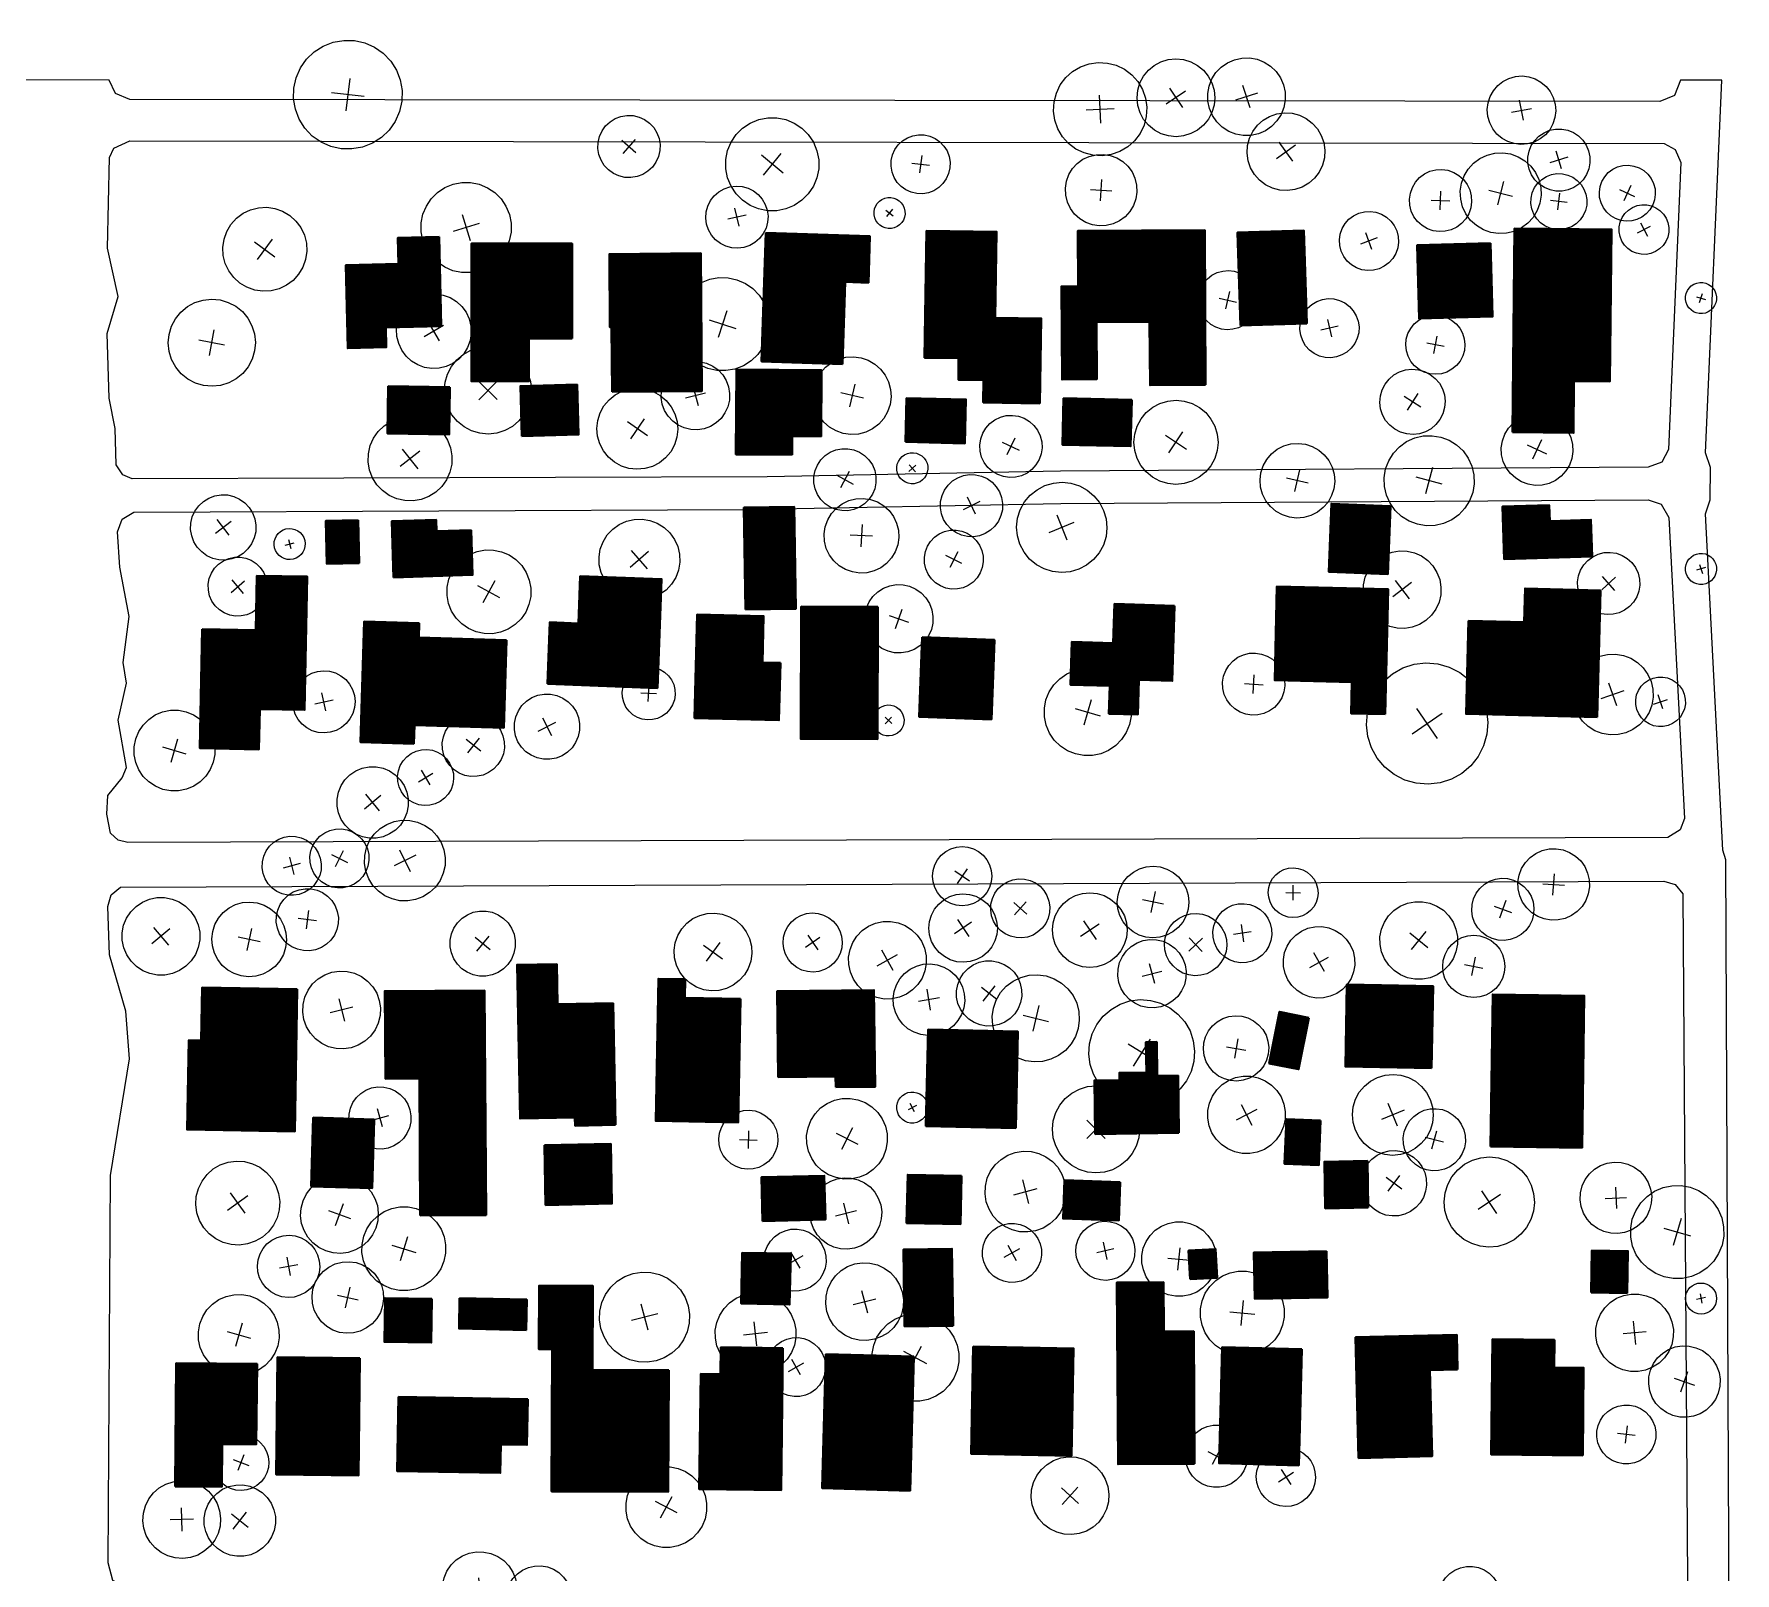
# Model space of a CAD drawing. Header units: metres. Extents: x -391 to 391, y -347 to 344.
# Drawn here: x 144.9 to 391.2, y 116.5 to 339.3 of the extents above; entities that cross this region are included whole.
import ezdxf

# ---------------------------------------------------------------- set-up
doc = ezdxf.new("R2010")
doc.units = ezdxf.units.M
for name, color, linetype, lineweight, true_color in [('ROADS', 251, 'Continuous', 18, 0x333333), ('ROOFS', 251, 'Continuous', 40, 0x000000), ('ROOFS_FILL', 255, 'Continuous', 0, 0xffffff), ('TREES', 251, 'Continuous', 9, 0x555555)]:
    doc.layers.add(name, color=color, linetype=linetype, lineweight=lineweight, true_color=true_color)

# ---------------------------------------------------------------- blocks, each defined once
blk = doc.blocks.new('TREE_0_52BACD')
at = {"layer": 'TREES'}
for points in [[(6.01, 0), (5.89, -1.17), (5.55, -2.3), (5, -3.34), (4.25, -4.25), (3.34, -5), (2.3, -5.55), (1.17, -5.89), (0, -6.01), (-1.17, -5.89), (-2.3, -5.55), (-3.34, -5), (-4.25, -4.25), (-5, -3.34), (-5.55, -2.3), (-5.89, -1.17), (-6.01, 0), (-5.89, 1.17), (-5.55, 2.3), (-5, 3.34), (-4.25, 4.25), (-3.34, 5), (-2.3, 5.55), (-1.17, 5.89), (0, 6.01), (1.17, 5.89), (2.3, 5.55), (3.34, 5), (4.25, 4.25), (5, 3.34), (5.55, 2.3), (5.89, 1.17), (6.01, 0)], [(0, 1.8), (0, -1.8)], [(-1.8, 0), (1.8, 0)]]:
    blk.add_lwpolyline(points, dxfattribs=at)

msp = doc.modelspace()

# ---------------------------------------------------------------- hatches: boundary and pattern name
at = {"layer": 'ROOFS_FILL'}
h = msp.add_hatch(dxfattribs=at)
h.set_pattern_fill('SOLID')
h.paths.add_polyline_path([(261.97, 291.53), (262.37, 303.43), (265.74, 303.32), (265.96, 310.06), (250.9, 310.54), (250.28, 291.92), (261.97, 291.53)])
h = msp.add_hatch(dxfattribs=at)
h.set_pattern_fill('SOLID')
h.paths.add_polyline_path([(290.58, 285.86), (290.76, 298.16), (284.11, 298.26), (284.29, 310.7), (274.16, 310.84), (273.88, 292.46), (278.81, 292.38), (278.77, 289.28), (282.41, 289.22), (282.36, 285.99), (290.58, 285.86)])
h = msp.add_hatch(dxfattribs=at)
h.set_pattern_fill('SOLID')
h.paths.add_polyline_path([(314.57, 288.53), (314.43, 310.94), (296.06, 310.82), (296.12, 302.79), (293.69, 302.78), (293.78, 289.31), (298.81, 289.34), (298.75, 297.63), (306.45, 297.68), (306.52, 288.49), (314.57, 288.53)])
h = msp.add_hatch(dxfattribs=at)
h.set_pattern_fill('SOLID')
h.paths.add_polyline_path([(319.6, 297.13), (329.21, 297.44), (328.77, 310.9), (319.17, 310.59), (319.6, 297.13)])
h = msp.add_hatch(dxfattribs=at)
h.set_pattern_fill('SOLID')
h.paths.add_polyline_path([(359, 281.67), (367.83, 281.58), (367.9, 289.09), (373.11, 289.03), (373.33, 311.04), (359.29, 311.19), (359, 281.67)])
h = msp.add_hatch(dxfattribs=at)
h.set_pattern_fill('SOLID')
h.paths.add_polyline_path([(203.58, 309.97), (197.6, 309.82), (197.7, 306.06), (190.07, 305.86), (190.37, 293.84), (195.93, 293.98), (195.86, 296.82), (203.91, 297.02), (203.58, 309.97)])
h = msp.add_hatch(dxfattribs=at)
h.set_pattern_fill('SOLID')
h.paths.add_polyline_path([(222.83, 295.27), (222.83, 308.99), (208.27, 308.99), (208.27, 289.06), (216.59, 289.06), (216.59, 295.27), (222.83, 295.27)])
h = msp.add_hatch(dxfattribs=at)
h.set_pattern_fill('SOLID')
h.paths.add_polyline_path([(355.81, 309.04), (345.17, 308.74), (345.46, 298.13), (356.11, 298.43), (355.81, 309.04)])
h = msp.add_hatch(dxfattribs=at)
h.set_pattern_fill('SOLID')
h.paths.add_polyline_path([(228.64, 287.54), (241.64, 287.64), (241.49, 307.58), (228.24, 307.48), (228.31, 296.87), (228.57, 296.87), (228.64, 287.54)])
h = msp.add_hatch(dxfattribs=at)
h.set_pattern_fill('SOLID')
h.paths.add_polyline_path([(254.7, 278.4), (254.72, 281.11), (258.88, 281.07), (258.97, 290.65), (246.66, 290.76), (246.55, 278.46), (254.7, 278.4)])
h = msp.add_hatch(dxfattribs=at)
h.set_pattern_fill('SOLID')
h.paths.add_polyline_path([(205.15, 288.2), (196.23, 288.34), (196.13, 281.48), (205.05, 281.35), (205.15, 288.2)])
h = msp.add_hatch(dxfattribs=at)
h.set_pattern_fill('SOLID')
h.paths.add_polyline_path([(215.56, 281.1), (223.78, 281.34), (223.56, 288.58), (215.35, 288.35), (215.56, 281.1)])
h = msp.add_hatch(dxfattribs=at)
h.set_pattern_fill('SOLID')
h.paths.add_polyline_path([(271.13, 280.28), (279.71, 280.07), (279.86, 286.42), (271.28, 286.63), (271.13, 280.28)])
h = msp.add_hatch(dxfattribs=at)
h.set_pattern_fill('SOLID')
h.paths.add_polyline_path([(303.87, 286.38), (293.99, 286.59), (293.84, 279.86), (303.71, 279.65), (303.87, 286.38)])
h = msp.add_hatch(dxfattribs=at)
h.set_pattern_fill('SOLID')
h.paths.add_polyline_path([(341.34, 270.97), (332.78, 271.32), (332.39, 261.49), (340.95, 261.15), (341.34, 270.97)])
h = msp.add_hatch(dxfattribs=at)
h.set_pattern_fill('SOLID')
h.paths.add_polyline_path([(370.52, 263.7), (370.35, 269.01), (364.38, 268.81), (364.3, 271.14), (357.54, 270.92), (357.8, 263.29), (370.52, 263.7)])
h = msp.add_hatch(dxfattribs=at)
h.set_pattern_fill('SOLID')
h.paths.add_polyline_path([(191.86, 268.95), (187.19, 268.86), (187.33, 262.64), (192, 262.74), (191.86, 268.95)])
h = msp.add_hatch(dxfattribs=at)
h.set_pattern_fill('SOLID')
h.paths.add_polyline_path([(197.01, 260.67), (208.44, 261.02), (208.23, 267.49), (203.21, 267.34), (203.16, 269.01), (196.76, 268.81), (197.01, 260.67)])
h = msp.add_hatch(dxfattribs=at)
h.set_pattern_fill('SOLID')
h.paths.add_polyline_path([(247.94, 256), (255.22, 256.11), (255, 270.86), (247.72, 270.76), (247.94, 256)])
h = msp.add_hatch(dxfattribs=at)
h.set_pattern_fill('SOLID')
h.paths.add_polyline_path([(169.27, 253.16), (168.93, 235.95), (177.5, 235.77), (177.61, 241.6), (184.11, 241.47), (184.49, 260.77), (177.21, 260.91), (177.06, 253), (169.27, 253.16)])
h = msp.add_hatch(dxfattribs=at)
h.set_pattern_fill('SOLID')
h.paths.add_polyline_path([(219.27, 245.24), (235.19, 244.64), (235.79, 260.41), (224.02, 260.86), (223.76, 254.01), (219.6, 254.17), (219.27, 245.24)])
h = msp.add_hatch(dxfattribs=at)
h.set_pattern_fill('SOLID')
h.paths.add_polyline_path([(340.58, 240.87), (340.98, 258.98), (324.88, 259.35), (324.57, 245.76), (335.74, 245.5), (335.63, 240.98), (340.58, 240.87)])
h = msp.add_hatch(dxfattribs=at)
h.set_pattern_fill('SOLID')
h.paths.add_polyline_path([(371.25, 240.41), (371.73, 258.78), (360.82, 259.07), (360.69, 254.16), (352.64, 254.37), (352.28, 240.9), (371.25, 240.41)])
h = msp.add_hatch(dxfattribs=at)
h.set_pattern_fill('SOLID')
h.paths.add_polyline_path([(267.12, 256.4), (256.03, 256.44), (255.95, 237.28), (267.04, 237.23), (267.12, 256.4)])
h = msp.add_hatch(dxfattribs=at)
h.set_pattern_fill('SOLID')
h.paths.add_polyline_path([(310.08, 256.55), (301.35, 256.83), (301.16, 251.14), (295.19, 251.33), (294.99, 245.12), (300.7, 244.94), (300.57, 240.92), (304.73, 240.79), (304.89, 245.84), (309.73, 245.68), (310.08, 256.55)])
h = msp.add_hatch(dxfattribs=at)
h.set_pattern_fill('SOLID')
h.paths.add_polyline_path([(213.37, 251.58), (200.65, 251.97), (200.7, 254.03), (192.75, 254.28), (192.22, 236.79), (199.92, 236.57), (200.01, 239.29), (212.98, 238.9), (213.37, 251.58)])
h = msp.add_hatch(dxfattribs=at)
h.set_pattern_fill('SOLID')
h.paths.add_polyline_path([(253, 248.28), (250.4, 248.34), (250.56, 255.07), (240.96, 255.31), (240.57, 240.3), (252.78, 239.99), (253, 248.28)])
h = msp.add_hatch(dxfattribs=at)
h.set_pattern_fill('SOLID')
h.paths.add_polyline_path([(273.51, 251.99), (273.09, 240.48), (283.56, 240.09), (283.99, 251.6), (273.51, 251.99)])
h = msp.add_hatch(dxfattribs=at)
h.set_pattern_fill('SOLID')
h.paths.add_polyline_path([(229.11, 181.39), (228.78, 199), (220.72, 198.86), (220.61, 204.68), (214.89, 204.58), (215.31, 182.31), (223.26, 182.46), (223.28, 181.28), (229.11, 181.39)])
h = msp.add_hatch(dxfattribs=at)
h.set_pattern_fill('SOLID')
h.paths.add_polyline_path([(247.23, 199.63), (239.18, 199.78), (239.23, 202.48), (235.33, 202.56), (234.96, 181.97), (246.91, 181.76), (247.23, 199.63)])
h = msp.add_hatch(dxfattribs=at)
h.set_pattern_fill('SOLID')
h.paths.add_polyline_path([(183.06, 201.04), (169.28, 201.28), (169.15, 193.64), (167.33, 193.66), (167.09, 180.72), (182.69, 180.44), (183.06, 201.04)])
h = msp.add_hatch(dxfattribs=at)
h.set_pattern_fill('SOLID')
h.paths.add_polyline_path([(200.87, 168.29), (210.38, 168.35), (210.18, 200.85), (195.72, 200.76), (195.81, 188.07), (200.74, 188.11), (200.87, 168.29)])
h = msp.add_hatch(dxfattribs=at)
h.set_pattern_fill('SOLID')
h.paths.add_polyline_path([(261.01, 186.86), (266.73, 186.93), (266.55, 200.92), (252.52, 200.74), (252.68, 188.32), (260.99, 188.42), (261.01, 186.86)])
h = msp.add_hatch(dxfattribs=at)
h.set_pattern_fill('SOLID')
h.paths.add_polyline_path([(347.27, 189.59), (347.5, 201.5), (335.03, 201.74), (334.8, 189.84), (347.27, 189.59)])
h = msp.add_hatch(dxfattribs=at)
h.set_pattern_fill('SOLID')
h.paths.add_polyline_path([(355.83, 178.27), (369.08, 178.08), (369.39, 200.1), (356.13, 200.28), (355.83, 178.27)])
h = msp.add_hatch(dxfattribs=at)
h.set_pattern_fill('SOLID')
h.paths.add_polyline_path([(329.53, 196.91), (325.27, 197.77), (323.78, 190.29), (328.03, 189.45), (329.53, 196.91)])
h = msp.add_hatch(dxfattribs=at)
h.set_pattern_fill('SOLID')
h.paths.add_polyline_path([(287.07, 180.94), (287.38, 194.92), (274.39, 195.21), (274.08, 181.23), (287.07, 180.94)])
h = msp.add_hatch(dxfattribs=at)
h.set_pattern_fill('SOLID')
h.paths.add_polyline_path([(310.7, 180.26), (310.57, 188.55), (307.56, 188.51), (307.48, 193.42), (305.92, 193.4), (305.99, 188.99), (302.09, 188.94), (302.1, 187.89), (298.47, 187.85), (298.58, 180.07), (310.7, 180.26)])
h = msp.add_hatch(dxfattribs=at)
h.set_pattern_fill('SOLID')
h.paths.add_polyline_path([(185.06, 172.48), (193.89, 172.22), (194.19, 182.18), (185.36, 182.45), (185.06, 172.48)])
h = msp.add_hatch(dxfattribs=at)
h.set_pattern_fill('SOLID')
h.paths.add_polyline_path([(331.2, 182.03), (326.27, 182.23), (326.01, 175.76), (330.94, 175.56), (331.2, 182.03)])
h = msp.add_hatch(dxfattribs=at)
h.set_pattern_fill('SOLID')
h.paths.add_polyline_path([(218.84, 178.48), (219.01, 169.8), (228.62, 170), (228.45, 178.68), (218.84, 178.48)])
h = msp.add_hatch(dxfattribs=at)
h.set_pattern_fill('SOLID')
h.paths.add_polyline_path([(338.12, 169.45), (337.99, 176.18), (331.76, 176.06), (331.88, 169.32), (338.12, 169.45)])
h = msp.add_hatch(dxfattribs=at)
h.set_pattern_fill('SOLID')
h.paths.add_polyline_path([(250.42, 167.46), (259.51, 167.7), (259.34, 174.04), (250.25, 173.81), (250.42, 167.46)])
h = msp.add_hatch(dxfattribs=at)
h.set_pattern_fill('SOLID')
h.paths.add_polyline_path([(279.23, 174.01), (271.43, 174.18), (271.27, 167.19), (279.07, 167.02), (279.23, 174.01)])
h = msp.add_hatch(dxfattribs=at)
h.set_pattern_fill('SOLID')
h.paths.add_polyline_path([(302.19, 173.1), (294.15, 173.4), (293.94, 167.84), (301.99, 167.54), (302.19, 173.1)])
h = msp.add_hatch(dxfattribs=at)
h.set_pattern_fill('SOLID')
h.paths.add_polyline_path([(254.49, 162.76), (247.47, 162.89), (247.33, 155.52), (254.34, 155.38), (254.49, 162.76)])
h = msp.add_hatch(dxfattribs=at)
h.set_pattern_fill('SOLID')
h.paths.add_polyline_path([(278.01, 152.32), (277.83, 163.46), (270.82, 163.35), (270.99, 152.22), (278.01, 152.32)])
h = msp.add_hatch(dxfattribs=at)
h.set_pattern_fill('SOLID')
h.paths.add_polyline_path([(312.34, 159.07), (316.22, 159.28), (316.01, 163.41), (312.11, 163.21), (312.34, 159.07)])
h = msp.add_hatch(dxfattribs=at)
h.set_pattern_fill('SOLID')
h.paths.add_polyline_path([(332.07, 163.13), (321.57, 162.93), (321.7, 156.2), (332.19, 156.41), (332.07, 163.13)])
h = msp.add_hatch(dxfattribs=at)
h.set_pattern_fill('SOLID')
h.paths.add_polyline_path([(370.39, 157.14), (375.58, 157.04), (375.71, 163.13), (370.5, 163.23), (370.39, 157.14)])
h = msp.add_hatch(dxfattribs=at)
h.set_pattern_fill('SOLID')
h.paths.add_polyline_path([(236.83, 145.88), (225.81, 145.93), (225.86, 158.1), (218.06, 158.12), (218.03, 148.93), (219.95, 148.92), (219.87, 128.33), (236.77, 128.28), (236.83, 145.88)])
h = msp.add_hatch(dxfattribs=at)
h.set_pattern_fill('SOLID')
h.paths.add_polyline_path([(312.97, 132.35), (312.84, 151.52), (308.52, 151.49), (308.47, 158.61), (301.71, 158.56), (301.89, 132.27), (312.97, 132.35)])
h = msp.add_hatch(dxfattribs=at)
h.set_pattern_fill('SOLID')
h.paths.add_polyline_path([(202.53, 156.23), (195.77, 156.33), (195.68, 149.99), (202.44, 149.89), (202.53, 156.23)])
h = msp.add_hatch(dxfattribs=at)
h.set_pattern_fill('SOLID')
h.paths.add_polyline_path([(206.56, 156.3), (206.47, 151.9), (216.18, 151.7), (216.28, 156.1), (206.56, 156.3)])
h = msp.add_hatch(dxfattribs=at)
h.set_pattern_fill('SOLID')
h.paths.add_polyline_path([(351.05, 145.97), (350.93, 151.02), (336.27, 150.65), (336.72, 133.17), (347.37, 133.45), (347.05, 145.87), (351.05, 145.97)])
h = msp.add_hatch(dxfattribs=at)
h.set_pattern_fill('SOLID')
h.paths.add_polyline_path([(369.16, 133.54), (369.29, 146.23), (365.04, 146.27), (365.07, 150.28), (356.08, 150.37), (355.91, 133.67), (369.16, 133.54)])
h = msp.add_hatch(dxfattribs=at)
h.set_pattern_fill('SOLID')
h.paths.add_polyline_path([(253.37, 149.09), (244.38, 149.21), (244.32, 145.33), (241.46, 145.36), (241.24, 128.67), (253.09, 128.5), (253.37, 149.09)])
h = msp.add_hatch(dxfattribs=at)
h.set_pattern_fill('SOLID')
h.paths.add_polyline_path([(272.32, 147.85), (259.6, 148.2), (259.05, 128.79), (271.78, 128.43), (272.32, 147.85)])
h = msp.add_hatch(dxfattribs=at)
h.set_pattern_fill('SOLID')
h.paths.add_polyline_path([(280.92, 149.31), (280.61, 133.78), (295.16, 133.49), (295.46, 149.03), (280.92, 149.31)])
h = msp.add_hatch(dxfattribs=at)
h.set_pattern_fill('SOLID')
h.paths.add_polyline_path([(328.5, 148.92), (316.97, 149.23), (316.52, 132.41), (328.05, 132.11), (328.5, 148.92)])
h = msp.add_hatch(dxfattribs=at)
h.set_pattern_fill('SOLID')
h.paths.add_polyline_path([(165.37, 129.04), (172.12, 128.99), (172.18, 135.2), (177.12, 135.16), (177.23, 146.8), (165.54, 146.92), (165.37, 129.04)])
h = msp.add_hatch(dxfattribs=at)
h.set_pattern_fill('SOLID')
h.paths.add_polyline_path([(192.13, 147.63), (180.18, 147.76), (179.98, 130.8), (191.93, 130.65), (192.13, 147.63)])
h = msp.add_hatch(dxfattribs=at)
h.set_pattern_fill('SOLID')
h.paths.add_polyline_path([(216.42, 141.69), (197.71, 142.01), (197.52, 131.25), (212.44, 131.01), (212.52, 135.15), (216.31, 135.08), (216.42, 141.69)])

# ---------------------------------------------------------------- linework, layer by layer
at = {"layer": 'ROADS'}
msp.add_lwpolyline([(390.35, 109.65), (389.87, 219.77), (389.47, 221.19), (386.96, 269.86), (387.62, 271.89), (387.67, 276.59), (386.92, 278.7), (389.31, 332.64), (383.32, 332.66), (382.43, 330.43), (380.31, 329.56), (158.83, 329.87), (156.76, 330.7), (155.84, 332.65), (141.96, 332.71)], dxfattribs=at)
for points in [[(155.56, 308.32), (155.86, 321.46), (156.49, 322.78), (158.81, 323.87), (380.97, 323.5), (382.53, 322.63), (383.36, 320.74), (381.59, 279.16), (380.6, 277.33), (378.65, 276.6), (293.55, 276.06), (251.08, 275.21), (159.15, 274.91), (157.82, 275.53), (156.84, 276.98), (156.7, 282.21), (155.84, 286.62), (155.51, 295.96), (157.11, 301.35), (155.56, 308.32)], [(155.49, 226.38), (155.65, 229.11), (157.72, 231.66), (158.34, 233.15), (157.13, 239.97), (158.34, 245.37), (157.87, 248.32), (158.73, 254.98), (157.34, 262.15), (157.01, 267.25), (157.72, 269.09), (159.41, 270.09), (247.73, 270.51), (293.61, 271.35), (378.65, 271.89), (380.52, 271.26), (381.64, 269.33), (383.88, 225.78), (383.26, 224.1), (381.5, 222.99), (158.51, 222.29), (157.1, 222.64), (156.02, 223.61), (155.49, 226.38)], [(155.68, 117.98), (156.02, 174.06), (158.77, 190.96), (158.21, 197.86), (155.88, 206), (155.61, 213.04), (156.1, 214.72), (157.45, 215.83), (380.89, 216.7), (382.55, 216.2), (383.66, 214.86), (384.33, 115.33), (383.82, 113.65), (382.46, 112.54), (158.64, 114.31), (156.33, 115.43), (155.68, 117.98)]]:
    msp.add_lwpolyline(points, close=True, dxfattribs=at)
at = {"layer": 'ROOFS'}
for points in [[(261.97, 291.53), (262.37, 303.43), (265.74, 303.32), (265.96, 310.06), (250.9, 310.54), (250.28, 291.92), (261.97, 291.53)], [(290.58, 285.86), (290.76, 298.16), (284.11, 298.26), (284.29, 310.7), (274.16, 310.84), (273.88, 292.46), (278.81, 292.38), (278.77, 289.28), (282.41, 289.22), (282.36, 285.99), (290.58, 285.86)], [(314.57, 288.53), (314.43, 310.94), (296.06, 310.82), (296.12, 302.79), (293.69, 302.78), (293.78, 289.31), (298.81, 289.34), (298.75, 297.63), (306.45, 297.68), (306.52, 288.49), (314.57, 288.53)], [(319.6, 297.13), (329.21, 297.44), (328.77, 310.9), (319.17, 310.59), (319.6, 297.13)], [(359, 281.67), (367.83, 281.58), (367.9, 289.09), (373.11, 289.03), (373.33, 311.04), (359.29, 311.19), (359, 281.67)], [(203.58, 309.97), (197.6, 309.82), (197.7, 306.06), (190.07, 305.86), (190.37, 293.84), (195.93, 293.98), (195.86, 296.82), (203.91, 297.02), (203.58, 309.97)], [(222.83, 295.27), (222.83, 308.99), (208.27, 308.99), (208.27, 289.06), (216.59, 289.06), (216.59, 295.27), (222.83, 295.27)], [(355.81, 309.04), (345.17, 308.74), (345.46, 298.13), (356.11, 298.43), (355.81, 309.04)], [(228.64, 287.54), (241.64, 287.64), (241.49, 307.58), (228.24, 307.48), (228.31, 296.87), (228.57, 296.87), (228.64, 287.54)], [(254.7, 278.4), (254.72, 281.11), (258.88, 281.07), (258.97, 290.65), (246.66, 290.76), (246.55, 278.46), (254.7, 278.4)], [(205.15, 288.2), (196.23, 288.34), (196.13, 281.48), (205.05, 281.35), (205.15, 288.2)], [(215.56, 281.1), (223.78, 281.34), (223.56, 288.58), (215.35, 288.35), (215.56, 281.1)], [(271.13, 280.28), (279.71, 280.07), (279.86, 286.42), (271.28, 286.63), (271.13, 280.28)], [(303.87, 286.38), (293.99, 286.59), (293.84, 279.86), (303.71, 279.65), (303.87, 286.38)], [(341.34, 270.97), (332.78, 271.32), (332.39, 261.49), (340.95, 261.15), (341.34, 270.97)], [(370.52, 263.7), (370.35, 269.01), (364.38, 268.81), (364.3, 271.14), (357.54, 270.92), (357.8, 263.29), (370.52, 263.7)], [(191.86, 268.95), (187.19, 268.86), (187.33, 262.64), (192, 262.74), (191.86, 268.95)], [(197.01, 260.67), (208.44, 261.02), (208.23, 267.49), (203.21, 267.34), (203.16, 269.01), (196.76, 268.81), (197.01, 260.67)], [(247.94, 256), (255.22, 256.11), (255, 270.86), (247.72, 270.76), (247.94, 256)], [(169.27, 253.16), (168.93, 235.95), (177.5, 235.77), (177.61, 241.6), (184.11, 241.47), (184.49, 260.77), (177.21, 260.91), (177.06, 253), (169.27, 253.16)], [(219.27, 245.24), (235.19, 244.64), (235.79, 260.41), (224.02, 260.86), (223.76, 254.01), (219.6, 254.17), (219.27, 245.24)], [(340.58, 240.87), (340.98, 258.98), (324.88, 259.35), (324.57, 245.76), (335.74, 245.5), (335.63, 240.98), (340.58, 240.87)], [(371.25, 240.41), (371.73, 258.78), (360.82, 259.07), (360.69, 254.16), (352.64, 254.37), (352.28, 240.9), (371.25, 240.41)], [(267.12, 256.4), (256.03, 256.44), (255.95, 237.28), (267.04, 237.23), (267.12, 256.4)], [(310.08, 256.55), (301.35, 256.83), (301.16, 251.14), (295.19, 251.33), (294.99, 245.12), (300.7, 244.94), (300.57, 240.92), (304.73, 240.79), (304.89, 245.84), (309.73, 245.68), (310.08, 256.55)], [(213.37, 251.58), (200.65, 251.97), (200.7, 254.03), (192.75, 254.28), (192.22, 236.79), (199.92, 236.57), (200.01, 239.29), (212.98, 238.9), (213.37, 251.58)], [(253, 248.28), (250.4, 248.34), (250.56, 255.07), (240.96, 255.31), (240.57, 240.3), (252.78, 239.99), (253, 248.28)], [(273.51, 251.99), (273.09, 240.48), (283.56, 240.09), (283.99, 251.6), (273.51, 251.99)], [(229.11, 181.39), (228.78, 199), (220.72, 198.86), (220.61, 204.68), (214.89, 204.58), (215.31, 182.31), (223.26, 182.46), (223.28, 181.28), (229.11, 181.39)], [(247.23, 199.63), (239.18, 199.78), (239.23, 202.48), (235.33, 202.56), (234.96, 181.97), (246.91, 181.76), (247.23, 199.63)], [(183.06, 201.04), (169.28, 201.28), (169.15, 193.64), (167.33, 193.66), (167.09, 180.72), (182.69, 180.44), (183.06, 201.04)], [(200.87, 168.29), (210.38, 168.35), (210.18, 200.85), (195.72, 200.76), (195.81, 188.07), (200.74, 188.11), (200.87, 168.29)], [(261.01, 186.86), (266.73, 186.93), (266.55, 200.92), (252.52, 200.74), (252.68, 188.32), (260.99, 188.42), (261.01, 186.86)], [(347.27, 189.59), (347.5, 201.5), (335.03, 201.74), (334.8, 189.84), (347.27, 189.59)], [(355.83, 178.27), (369.08, 178.08), (369.39, 200.1), (356.13, 200.28), (355.83, 178.27)], [(329.53, 196.91), (325.27, 197.77), (323.78, 190.29), (328.03, 189.45), (329.53, 196.91)], [(287.07, 180.94), (287.38, 194.92), (274.39, 195.21), (274.08, 181.23), (287.07, 180.94)], [(310.7, 180.26), (310.57, 188.55), (307.56, 188.51), (307.48, 193.42), (305.92, 193.4), (305.99, 188.99), (302.09, 188.94), (302.1, 187.89), (298.47, 187.85), (298.58, 180.07), (310.7, 180.26)], [(185.06, 172.48), (193.89, 172.22), (194.19, 182.18), (185.36, 182.45), (185.06, 172.48)], [(331.2, 182.03), (326.27, 182.23), (326.01, 175.76), (330.94, 175.56), (331.2, 182.03)], [(218.84, 178.48), (219.01, 169.8), (228.62, 170), (228.45, 178.68), (218.84, 178.48)], [(338.12, 169.45), (337.99, 176.18), (331.76, 176.06), (331.88, 169.32), (338.12, 169.45)], [(250.42, 167.46), (259.51, 167.7), (259.34, 174.04), (250.25, 173.81), (250.42, 167.46)], [(279.23, 174.01), (271.43, 174.18), (271.27, 167.19), (279.07, 167.02), (279.23, 174.01)], [(302.19, 173.1), (294.15, 173.4), (293.94, 167.84), (301.99, 167.54), (302.19, 173.1)], [(254.49, 162.76), (247.47, 162.89), (247.33, 155.52), (254.34, 155.38), (254.49, 162.76)], [(278.01, 152.32), (277.83, 163.46), (270.82, 163.35), (270.99, 152.22), (278.01, 152.32)], [(312.34, 159.07), (316.22, 159.28), (316.01, 163.41), (312.11, 163.21), (312.34, 159.07)], [(332.07, 163.13), (321.57, 162.93), (321.7, 156.2), (332.19, 156.41), (332.07, 163.13)], [(370.39, 157.14), (375.58, 157.04), (375.71, 163.13), (370.5, 163.23), (370.39, 157.14)], [(236.83, 145.88), (225.81, 145.93), (225.86, 158.1), (218.06, 158.12), (218.03, 148.93), (219.95, 148.92), (219.87, 128.33), (236.77, 128.28), (236.83, 145.88)], [(312.97, 132.35), (312.84, 151.52), (308.52, 151.49), (308.47, 158.61), (301.71, 158.56), (301.89, 132.27), (312.97, 132.35)], [(202.53, 156.23), (195.77, 156.33), (195.68, 149.99), (202.44, 149.89), (202.53, 156.23)], [(206.56, 156.3), (206.47, 151.9), (216.18, 151.7), (216.28, 156.1), (206.56, 156.3)], [(351.05, 145.97), (350.93, 151.02), (336.27, 150.65), (336.72, 133.17), (347.37, 133.45), (347.05, 145.87), (351.05, 145.97)], [(369.16, 133.54), (369.29, 146.23), (365.04, 146.27), (365.07, 150.28), (356.08, 150.37), (355.91, 133.67), (369.16, 133.54)], [(253.37, 149.09), (244.38, 149.21), (244.32, 145.33), (241.46, 145.36), (241.24, 128.67), (253.09, 128.5), (253.37, 149.09)], [(272.32, 147.85), (259.6, 148.2), (259.05, 128.79), (271.78, 128.43), (272.32, 147.85)], [(280.92, 149.31), (280.61, 133.78), (295.16, 133.49), (295.46, 149.03), (280.92, 149.31)], [(328.5, 148.92), (316.97, 149.23), (316.52, 132.41), (328.05, 132.11), (328.5, 148.92)], [(165.37, 129.04), (172.12, 128.99), (172.18, 135.2), (177.12, 135.16), (177.23, 146.8), (165.54, 146.92), (165.37, 129.04)], [(192.13, 147.63), (180.18, 147.76), (179.98, 130.8), (191.93, 130.65), (192.13, 147.63)], [(216.42, 141.69), (197.71, 142.01), (197.52, 131.25), (212.44, 131.01), (212.52, 135.15), (216.31, 135.08), (216.42, 141.69)]]:
    msp.add_lwpolyline(points, close=True, dxfattribs=at)

# ---------------------------------------------------------------- block references
at = {"layer": 'TREES'}
for p, xscale, yscale, zscale, rotation in [((190.37, 330.55), 1.3125, 1.3125, 1.3125, 263.1131360491017), ((310.27, 330.1), 0.9375, 0.9375, 0.9375, 303.86812115869907), ((299.3, 328.45), 1.125, 1.125, 1.125, 92.37891694739189), ((320.48, 330.25), 0.9375, 0.9375, 0.9375, 197.84797702217045), ((360.3, 328.3), 0.825, 0.825, 0.825, 100.33459679725537), ((251.82, 320.48), 1.125, 1.125, 1.125, 140.57515893880623), ((326.19, 322.29), 0.9375, 0.9375, 0.9375, 125.97233664933233), ((231.08, 323.04), 0.7500000000000001, 0.7500000000000001, 0.7500000000000001, 228.70227015056255), ((273.3, 320.48), 0.7125000000000001, 0.7125000000000001, 0.7125000000000001, 352.8148768609298), ((365.71, 321.08), 0.7500000000000001, 0.7500000000000001, 0.7500000000000001, 197.19889374325808), ((357.29, 316.28), 0.975, 0.975, 0.975, 75.80754355919272), ((299.45, 316.73), 0.8625, 0.8625, 0.8625, 86.92812782665169), ((375.62, 316.28), 0.675, 0.675, 0.675, 245.19791735862475), ((207.5, 311.32), 1.0875, 1.0875, 1.0875, 286.7461281947903), ((246.71, 312.82), 0.7500000000000001, 0.7500000000000001, 0.7500000000000001, 192.9244157975016), ((348.58, 315.22), 0.7500000000000001, 0.7500000000000001, 0.7500000000000001, 87.46866386825492), ((365.71, 315.07), 0.675, 0.675, 0.675, 172.73631031612484), ((178.35, 308.16), 1.0125, 1.0125, 1.0125, 323.58178366847767), ((268.8, 313.42), 0.37437603993344426, 0.37437603993344426, 0.37437603993344426, 321.7238525441829), ((378.03, 311.02), 0.6, 0.6, 0.6, 27.422545205892582), ((338.21, 309.36), 0.7125000000000001, 0.7125000000000001, 0.7125000000000001, 200.0948812305641), ((244.61, 297.34), 1.125, 1.125, 1.125, 341.83711233932826), ((317.78, 300.8), 0.7125000000000001, 0.7125000000000001, 0.7125000000000001, 77.48733540222803), ((202.84, 296.29), 0.9, 0.9, 0.9, 210.5757714352703), ((386.29, 301.1), 0.37437603993344426, 0.37437603993344426, 0.37437603993344426, 72.45229821643437), ((170.68, 294.64), 1.05, 1.05, 1.05, 169.10350884326868), ((332.5, 296.74), 0.7125000000000001, 0.7125000000000001, 0.7125000000000001, 283.78395684480614), ((347.83, 294.34), 0.7125000000000001, 0.7125000000000001, 0.7125000000000001, 169.1277118349327), ((210.65, 287.73), 1.05, 1.05, 1.05, 225.5499990459952), ((263.39, 286.98), 0.9375, 0.9375, 0.9375, 256.7502508003048), ((240.7, 286.98), 0.825, 0.825, 0.825, 284.66258736056835), ((344.52, 286.08), 0.7875000000000001, 0.7875000000000001, 0.7875000000000001, 237.19023130968537), ((232.29, 282.17), 0.975, 0.975, 0.975, 235.56627717326143), ((310.27, 280.22), 1.0125, 1.0125, 1.0125, 56.15681786759235), ((199.38, 277.81), 1.0125, 1.0125, 1.0125, 307.8137220003015), ((362.55, 279.16), 0.8625, 0.8625, 0.8625, 244.55461241406798), ((286.38, 279.62), 0.7500000000000001, 0.7500000000000001, 0.7500000000000001, 244.8928665371492), ((262.34, 274.81), 0.7500000000000001, 0.7500000000000001, 0.7500000000000001, 331.9263617376193), ((327.85, 274.66), 0.9, 0.9, 0.9, 167.63501864473747), ((346.93, 274.66), 1.0875, 1.0875, 1.0875, 254.96897330065792), ((272.1, 276.46), 0.37437603993344426, 0.37437603993344426, 0.37437603993344426, 221.14176068317215), ((280.67, 271.05), 0.7500000000000001, 0.7500000000000001, 0.7500000000000001, 206.280454547187), ((293.74, 267.9), 1.0875, 1.0875, 1.0875, 22.016216356547783), ((172.34, 267.9), 0.7875000000000001, 0.7875000000000001, 0.7875000000000001, 217.41030826611095), ((232.59, 263.24), 0.975, 0.975, 0.975, 221.270875851922), ((264.74, 266.69), 0.9, 0.9, 0.9, 267.2443693089386), ((278.11, 263.24), 0.7125000000000001, 0.7125000000000001, 0.7125000000000001, 243.10101013405097), ((181.95, 265.49), 0.37437603993344426, 0.37437603993344426, 0.37437603993344426, 13.616776680090435), ((210.8, 258.58), 1.0125, 1.0125, 1.0125, 241.1314679889868), ((343.02, 258.88), 0.9375, 0.9375, 0.9375, 307.62461362510527), ((372.92, 259.78), 0.7500000000000001, 0.7500000000000001, 0.7500000000000001, 222.01206594498632), ((174.44, 259.33), 0.7125000000000001, 0.7125000000000001, 0.7125000000000001, 130.40635318014574), ((386.29, 261.89), 0.37437603993344426, 0.37437603993344426, 0.37437603993344426, 287.49700928012334), ((270.15, 254.67), 0.825, 0.825, 0.825, 71.59497107073307), ((346.63, 239.5), 1.4625000000000001, 1.4625000000000001, 1.4625000000000001, 124.79761461476855), ((297.5, 241.15), 1.05, 1.05, 1.05, 73.59710923014235), ((321.53, 245.21), 0.7500000000000001, 0.7500000000000001, 0.7500000000000001, 86.65600444562314), ((373.52, 243.71), 0.975, 0.975, 0.975, 108.65058050176042), ((186.91, 242.65), 0.7500000000000001, 0.7500000000000001, 0.7500000000000001, 101.84851387017746), ((233.94, 243.86), 0.6375, 0.6375, 0.6375, 177.04306060603716), ((380.43, 242.65), 0.6, 0.6, 0.6, 107.59618632509955), ((219.21, 239.05), 0.7875000000000001, 0.7875000000000001, 0.7875000000000001, 27.420785062626646), ((165.28, 235.59), 0.975, 0.975, 0.975, 163.33350203503196), ((208.55, 236.34), 0.7500000000000001, 0.7500000000000001, 0.7500000000000001, 231.80496430780053), ((268.65, 239.95), 0.37437603993344426, 0.37437603993344426, 0.37437603993344426, 137.1658395379078), ((201.64, 231.69), 0.675, 0.675, 0.675, 31.009158896550947), ((193.97, 228.08), 0.8625, 0.8625, 0.8625, 219.48803989584988), ((198.63, 219.67), 0.975, 0.975, 0.975, 296.6084017944897), ((182.25, 218.91), 0.7125000000000001, 0.7125000000000001, 0.7125000000000001, 284.8834261359177), ((189.16, 219.97), 0.7125000000000001, 0.7125000000000001, 0.7125000000000001, 63.68321046564229), ((279.31, 217.41), 0.7125000000000001, 0.7125000000000001, 0.7125000000000001, 236.1827732065507), ((364.96, 216.21), 0.8625, 0.8625, 0.8625, 86.02261203044505), ((306.96, 213.66), 0.8625, 0.8625, 0.8625, 258.4054087717526), ((279.46, 209.9), 0.825, 0.825, 0.825, 304.2279272417455), ((287.73, 212.75), 0.7125000000000001, 0.7125000000000001, 0.7125000000000001, 48.10235029534043), ((297.8, 209.6), 0.9, 0.9, 0.9, 33.57787116686763), ((327.24, 215.01), 0.6, 0.6, 0.6, 89.3010604391397), ((357.59, 212.6), 0.7500000000000001, 0.7500000000000001, 0.7500000000000001, 339.9890431566604), ((163.32, 208.7), 0.9375, 0.9375, 0.9375, 309.64054055611166), ((176.09, 208.25), 0.9, 0.9, 0.9, 257.6229661085243), ((184.51, 211.1), 0.7500000000000001, 0.7500000000000001, 0.7500000000000001, 262.98782383124666), ((209.9, 207.65), 0.7875000000000001, 0.7875000000000001, 0.7875000000000001, 230.4508319255607), ((243.25, 206.44), 0.9375, 0.9375, 0.9375, 323.7181614115468), ((345.42, 208.1), 0.9375, 0.9375, 0.9375, 140.7477778187112), ((257.68, 207.8), 0.7125000000000001, 0.7125000000000001, 0.7125000000000001, 304.68957178062595), ((268.5, 205.24), 0.9375, 0.9375, 0.9375, 119.03704721210856), ((313.12, 207.5), 0.7500000000000001, 0.7500000000000001, 0.7500000000000001, 223.38366230034396), ((319.88, 209.15), 0.7125000000000001, 0.7125000000000001, 0.7125000000000001, 277.98685847513764), ((331, 204.94), 0.8625, 0.8625, 0.8625, 119.3691725251118), ((306.81, 203.29), 0.825, 0.825, 0.825, 104.78142689232743), ((353.39, 204.34), 0.7500000000000001, 0.7500000000000001, 0.7500000000000001, 78.744306471062), ((283.22, 200.43), 0.7875000000000001, 0.7875000000000001, 0.7875000000000001, 141.49714929130232), ((189.47, 198.03), 0.9375, 0.9375, 0.9375, 284.26433721328175), ((274.51, 199.53), 0.8625, 0.8625, 0.8625, 189.17425296459842), ((289.98, 196.83), 1.05, 1.05, 1.05, 346.4324475523006), ((305.31, 191.87), 1.275, 1.275, 1.275, 237.90574071160162), ((318.98, 192.47), 0.7875000000000001, 0.7875000000000001, 0.7875000000000001, 350.17184543845127), ((298.7, 180.75), 1.05, 1.05, 1.05, 314.8939716876209), ((320.48, 182.85), 0.9375, 0.9375, 0.9375, 297.455420759014), ((341.67, 182.85), 0.975, 0.975, 0.975, 202.209623244026), ((195.02, 182.4), 0.7500000000000001, 0.7500000000000001, 0.7500000000000001, 105.38444192552832), ((262.64, 179.4), 0.975, 0.975, 0.975, 333.0889916276414), ((272.1, 183.91), 0.37437603993344426, 0.37437603993344426, 0.37437603993344426, 207.61062848138113), ((347.68, 179.25), 0.7500000000000001, 0.7500000000000001, 0.7500000000000001, 165.11698491495338), ((248.36, 179.25), 0.7125000000000001, 0.7125000000000001, 0.7125000000000001, 358.08089402723107), ((174.44, 170.08), 1.0125, 1.0125, 1.0125, 215.80094021166357), ((288.48, 171.74), 0.975, 0.975, 0.975, 14.574376145079917), ((341.82, 172.94), 0.7875000000000001, 0.7875000000000001, 0.7875000000000001, 143.31337400183804), ((355.64, 170.23), 1.0875, 1.0875, 1.0875, 213.31941619143956), ((189.16, 168.43), 0.9375, 0.9375, 0.9375, 69.43932736980898), ((262.49, 168.58), 0.8625, 0.8625, 0.8625, 283.91338440353155), ((373.97, 170.83), 0.8625, 0.8625, 0.8625, 2.9077078008893587), ((382.84, 165.88), 1.125, 1.125, 1.125, 343.91038778898434), ((198.48, 163.47), 1.0125, 1.0125, 1.0125, 342.7626759365273), ((255.12, 161.82), 0.7500000000000001, 0.7500000000000001, 0.7500000000000001, 29.98151956277585), ((286.53, 162.87), 0.7125000000000001, 0.7125000000000001, 0.7125000000000001, 29.062591802528285), ((300.05, 163.17), 0.7125000000000001, 0.7125000000000001, 0.7125000000000001, 192.85288147271126), ((310.72, 161.97), 0.9, 0.9, 0.9, 84.43312583101974), ((181.8, 160.92), 0.7500000000000001, 0.7500000000000001, 0.7500000000000001, 280.1970778043177), ((190.37, 156.41), 0.8625, 0.8625, 0.8625, 76.69036365236228), ((265.19, 155.81), 0.9375, 0.9375, 0.9375, 14.627529592524336), ((233.34, 153.56), 1.0875, 1.0875, 1.0875, 194.6945290179845), ((319.88, 154.16), 1.0125, 1.0125, 1.0125, 84.3136460326451), ((174.59, 151), 0.975, 0.975, 0.975, 344.3631956750759), ((386.29, 156.26), 0.37437603993344426, 0.37437603993344426, 0.37437603993344426, 281.54447467269574), ((249.41, 151.15), 0.975, 0.975, 0.975, 186.08687063239003), ((272.55, 147.7), 1.05, 1.05, 1.05, 151.86847702133522), ((376.68, 151.3), 0.9375, 0.9375, 0.9375, 185.0527684217778), ((255.27, 146.34), 0.7125000000000001, 0.7125000000000001, 0.7125000000000001, 119.76689296680318), ((383.89, 144.24), 0.8625, 0.8625, 0.8625, 71.17398757633407), ((375.47, 136.58), 0.7125000000000001, 0.7125000000000001, 0.7125000000000001, 263.632976613623), ((316.13, 133.42), 0.7500000000000001, 0.7500000000000001, 0.7500000000000001, 242.15574360014617), ((174.89, 132.52), 0.675, 0.675, 0.675, 338.5406978269442), ((294.94, 127.71), 0.9375, 0.9375, 0.9375, 227.4765954229967), ((326.19, 130.42), 0.7125000000000001, 0.7125000000000001, 0.7125000000000001, 32.907112073434085), ((236.49, 126.06), 0.975, 0.975, 0.975, 151.87602801629126), ((174.74, 124.11), 0.8625, 0.8625, 0.8625, 51.54244196505776), ((166.33, 124.26), 0.9375, 0.9375, 0.9375, 181.6872680942605), ((209.45, 114.19), 0.9, 0.9, 0.9, 4.736795138796057), ((218.01, 112.84), 0.7875000000000001, 0.7875000000000001, 0.7875000000000001, 142.11406329849638), ((352.79, 112.99), 0.7500000000000001, 0.7500000000000001, 0.7500000000000001, 28.27796253110362)]:
    msp.add_blockref('TREE_0_52BACD', p, dxfattribs=dict(at, xscale=xscale, yscale=yscale, zscale=zscale, rotation=rotation))

doc.saveas('drawing.dxf')
